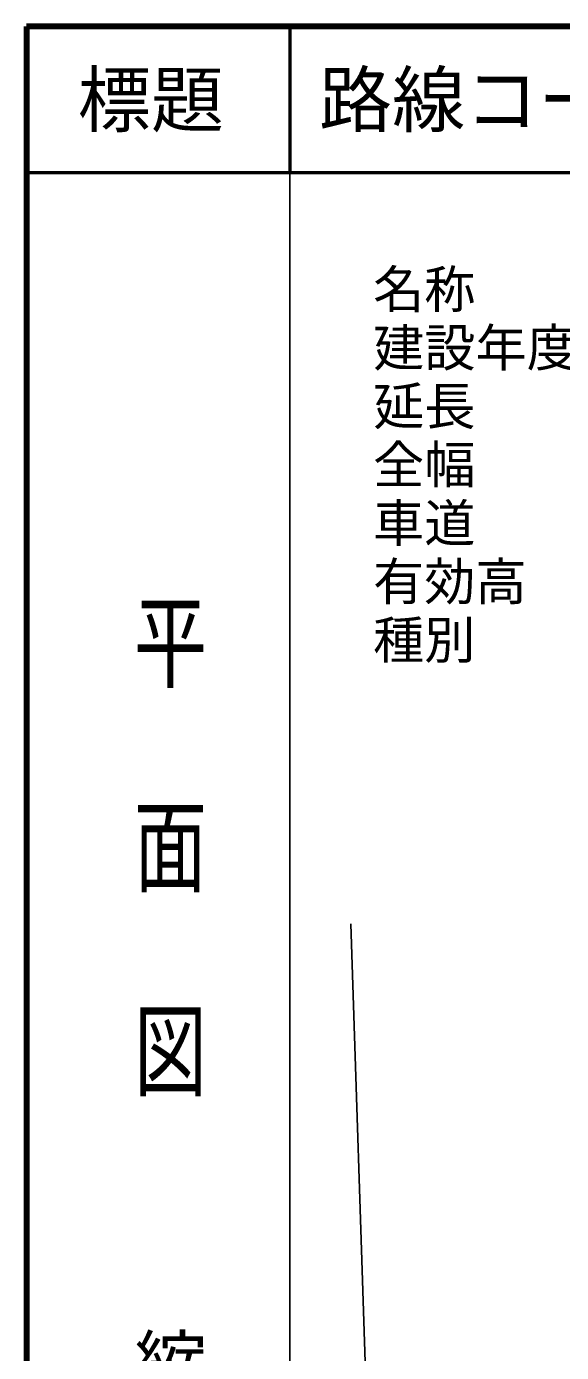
# Model space of a CAD drawing. Units: millimetres, scale not verified. Extents: x 40000 to 680000, y 20000 to 380000.
# Drawn here: x 40000 to 76584, y 289248 to 380000 of the extents above; entities that cross this region are included whole.
import ezdxf
from ezdxf.enums import TextEntityAlignment as Align

# ---------------------------------------------------------------- set-up
doc = ezdxf.new("R2010")
doc.units = ezdxf.units.MM
doc.header["$LTSCALE"] = 1000
for name, color, linetype, lineweight in [('M-BGD', 7, 'Continuous', 25), ('M-STR-HTXT', 7, 'Continuous', 13), ('M-TTL', 2, 'Continuous', 140), ('M-TTL-BAND', 7, 'Continuous', 25), ('M-TTL-LINE', 7, 'Continuous', 50)]:
    doc.layers.add(name, color=color, linetype=linetype, lineweight=lineweight)
doc.layers.add('M-TTL-TXT', color=7, linetype='Continuous')
doc.styles.add('@ＭＳ ゴシック', font='')
doc.styles.add('ＭＳ ゴシック', font='')
doc.styles.get('@ＭＳ ゴシック').set_extended_font_data('@MS Gothic')
doc.styles.get('ＭＳ ゴシック').set_extended_font_data('MS Gothic')

msp = doc.modelspace()

# ---------------------------------------------------------------- linework, layer by layer
at = {"layer": 'M-BGD'}
msp.add_line((62175, 318584), (63369, 282348), dxfattribs=at)
at = {"layer": 'M-TTL'}
for p, q in [((40000, 380000), (40000, 20000)), ((680000, 380000), (40000, 380000))]:
    msp.add_line(p, q, dxfattribs=at)
at = {"layer": 'M-TTL-BAND'}
msp.add_line((58000, 370000), (58000, 20000), dxfattribs=at)
at = {"layer": 'M-TTL-LINE'}
for p, q in [((58000, 380000), (58000, 370000)), ((40000, 370000), (680000, 370000))]:
    msp.add_line(p, q, dxfattribs=at)

# ---------------------------------------------------------------- texts
at = {"layer": 'M-STR-HTXT', "style": 'ＭＳ ゴシック'}
for s, p in [('名称\u3000\u3000\u3000中関トンネル', (63700, 363300)), ('建設年度\u3000H2.1', (63700, 359300)), ('延長\u3000\u3000\u3000L=587.0', (63700, 355300)), ('全幅  \u3000\u3000W1=9.75', (63700, 351300)), ('車道\u3000\u3000\u3000W2=6.0', (63700, 347300)), ('有効高\u3000\u3000H=4.5', (63700, 343300)), ('種別\u3000\u3000\u3000覆工', (63700, 339300))]:
    msp.add_text(s, height=2566, dxfattribs=at).set_placement(p, align=Align.TOP_LEFT)
at = {"layer": 'M-TTL-BAND', "style": '@ＭＳ ゴシック', "width": 1.4}
msp.add_text('平  面  図', height=3666, rotation=270, dxfattribs=at).set_placement((49777, 306475), align=Align.MIDDLE_RIGHT)
at = {"layer": 'M-TTL-BAND', "style": '@ＭＳ ゴシック'}
msp.add_text('縮尺千分の一', height=3666, rotation=270, dxfattribs=at).set_placement((49777, 261030), align=Align.MIDDLE_RIGHT)
at = {"layer": 'M-TTL-TXT', "style": 'ＭＳ ゴシック'}
msp.add_text('標題', height=3666, dxfattribs=at).set_placement((48500, 375000), align=Align.MIDDLE_CENTER)
msp.add_text('路線コード', height=3666, dxfattribs=at).set_placement((60000, 375000), align=Align.MIDDLE_LEFT)

doc.saveas('drawing.dxf')
